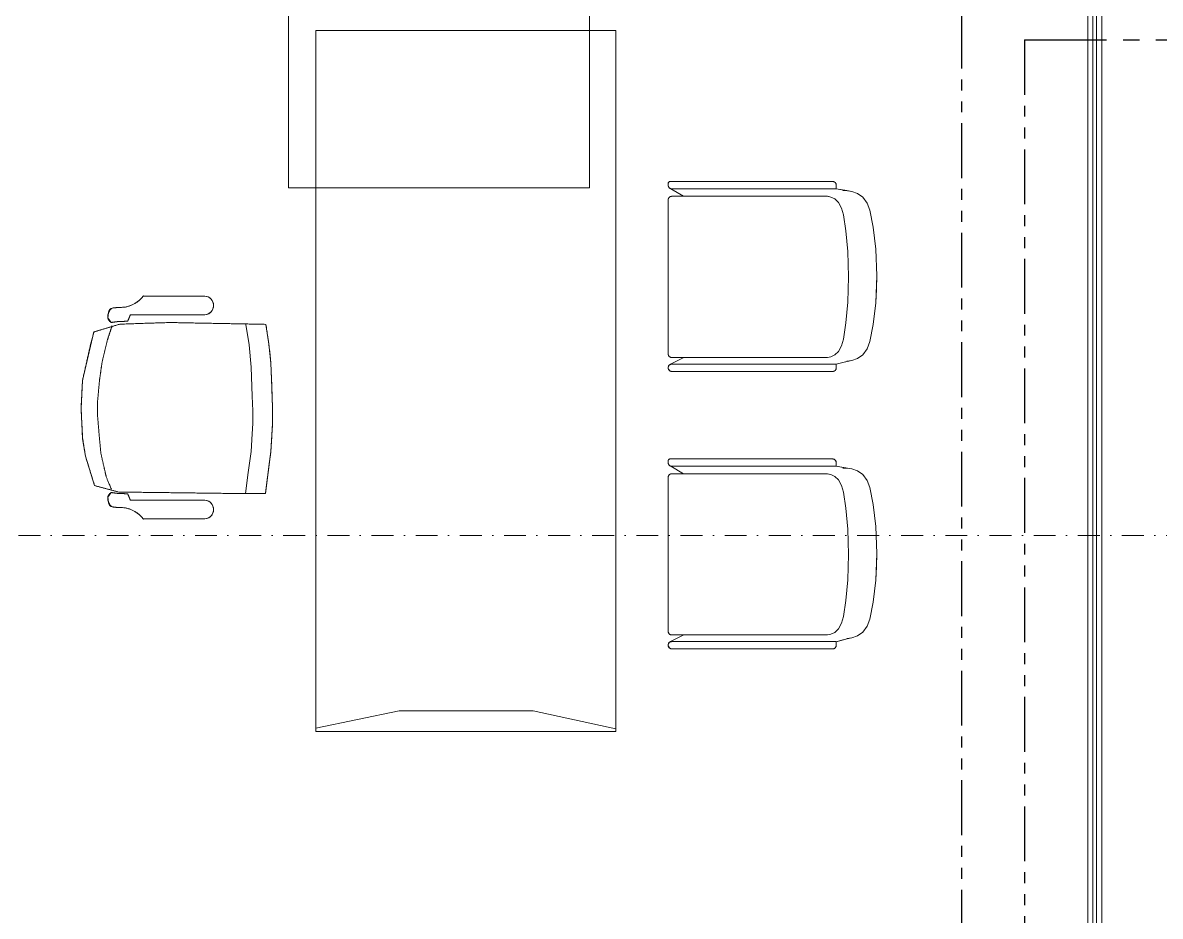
# Model space of a CAD drawing. Extents: x -1299 to 23780, y -3010 to 8106.
# Drawn here: x 7189.5 to 7514.2, y 1562.9 to 1817.9 of the extents above; entities that cross this region are included whole.
import ezdxf

# ---------------------------------------------------------------- set-up
doc = ezdxf.new("R2010")
doc.units = 0
doc.header["$LTSCALE"] = 25
doc.header["$MEASUREMENT"] = 0
for name, pattern in [('DASHDOT2', [0.5, 0.25, -0.125, 0, -0.125]), ('DOT2', [0.125, 0, -0.125]), ('HIDDEN', [0.375, 0.25, -0.125]), ('PHANTOM2', [1.25, 0.625, -0.125, 0.125, -0.125, 0.125, -0.125])]:
    doc.linetypes.add(name, pattern=pattern)
doc.layers.get('0').update_dxf_attribs({"color": 9, "lineweight": 9})
for name, color, linetype, lineweight in [('0 @ 1', 9, 'Continuous', 9), ('05', 9, 'Continuous', 9), ('06D', 9, 'Continuous', 9), ('10', 9, 'Continuous', 9), ('15', 9, 'Continuous', 9), ('20', 9, 'DOT2', 9), ('21', 9, 'Continuous', 9), ('35', 9, 'Continuous', 9), ('40', 9, 'Continuous', 9), ('E-KABLO', 7, 'Continuous', 30), ('E-MESH TAVAN', 1, 'Continuous', 30)]:
    doc.layers.add(name, color=color, linetype=linetype, lineweight=lineweight)
pattern_1 = [(225, (-604.72494, -2171.82614), (-0.0883883476, 0.0883883476), []), (135, (-604.72494, -2171.82614), (0.0883883476, 0.0883883476), [])]

# ---------------------------------------------------------------- blocks, each defined once
blk = doc.blocks.new('Group-32-1')
for p, q in [((384804.5736, 69159.3723), (384804.5735, 69159.3718)), ((384804.5738, 69159.3727), (384804.5736, 69159.3723)), ((384804.574, 69159.3732), (384804.5738, 69159.3727)), ((384804.5742, 69159.3736), (384804.574, 69159.3732)), ((384804.5745, 69159.374), (384804.5742, 69159.3736)), ((384804.5747, 69159.3745), (384804.5745, 69159.374)), ((384804.575, 69159.3749), (384804.5747, 69159.3745)), ((384804.5753, 69159.3752), (384804.575, 69159.3749)), ((384804.5756, 69159.3756), (384804.5753, 69159.3752)), ((384804.576, 69159.376), (384804.5756, 69159.3756)), ((384804.5763, 69159.3763), (384804.576, 69159.376)), ((384804.5767, 69159.3766), (384804.5763, 69159.3763)), ((384804.5771, 69159.3769), (384804.5767, 69159.3766)), ((384804.5775, 69159.3772), (384804.5771, 69159.3769)), ((384804.5779, 69159.3775), (384804.5775, 69159.3772)), ((384804.5783, 69159.3777), (384804.5779, 69159.3775)), ((384804.5788, 69159.3779), (384804.5783, 69159.3777)), ((384804.5792, 69159.3781), (384804.5788, 69159.3779)), ((384804.5797, 69159.3783), (384804.5792, 69159.3781)), ((384804.5801, 69159.3785), (384804.5797, 69159.3783)), ((384804.5806, 69159.3786), (384804.5801, 69159.3785)), ((384804.5811, 69159.3787), (384804.5806, 69159.3786)), ((384804.5816, 69159.3788), (384804.5811, 69159.3787)), ((384804.5821, 69159.3789), (384804.5816, 69159.3788)), ((384804.5825, 69159.3789), (384804.5821, 69159.3789)), ((384804.583, 69159.3789), (384804.5825, 69159.3789)), ((384805.023, 69159.3789), (384804.583, 69159.3789)), ((384805.0235, 69159.3789), (384805.023, 69159.3789)), ((384805.024, 69159.3789), (384805.0235, 69159.3789)), ((384805.0245, 69159.3788), (384805.024, 69159.3789)), ((384805.0249, 69159.3787), (384805.0245, 69159.3788)), ((384805.0254, 69159.3786), (384805.0249, 69159.3787)), ((384805.0259, 69159.3785), (384805.0254, 69159.3786)), ((384805.0264, 69159.3783), (384805.0259, 69159.3785)), ((384805.0268, 69159.3781), (384805.0264, 69159.3783)), ((384805.0273, 69159.3779), (384805.0268, 69159.3781)), ((384805.0277, 69159.3777), (384805.0273, 69159.3779)), ((384805.0281, 69159.3775), (384805.0277, 69159.3777)), ((384805.0285, 69159.3772), (384805.0281, 69159.3775)), ((384805.029, 69159.3769), (384805.0285, 69159.3772)), ((384805.0293, 69159.3766), (384805.029, 69159.3769)), ((384805.0297, 69159.3763), (384805.0293, 69159.3766)), ((384805.0301, 69159.376), (384805.0297, 69159.3763)), ((384805.0304, 69159.3756), (384805.0301, 69159.376)), ((384805.0307, 69159.3752), (384805.0304, 69159.3756)), ((384805.031, 69159.3749), (384805.0307, 69159.3752)), ((384805.0313, 69159.3745), (384805.031, 69159.3749)), ((384805.0316, 69159.374), (384805.0313, 69159.3745)), ((384805.0318, 69159.3736), (384805.0316, 69159.374)), ((384805.032, 69159.3732), (384805.0318, 69159.3736)), ((384805.0322, 69159.3727), (384805.032, 69159.3732)), ((384805.0324, 69159.3723), (384805.0322, 69159.3727)), ((384805.0326, 69159.3718), (384805.0324, 69159.3723)), ((384805.0521, 69159.3725), (384805.033, 69159.3345)), ((384804.5516, 69159.371), (384804.573, 69159.3356)), ((384804.5731, 69159.3699), (384804.573, 69159.3694)), ((384804.573, 69159.3694), (384804.573, 69159.3689)), ((384804.573, 69159.3689), (384804.573, 69158.9239)), ((384804.5732, 69159.3709), (384804.5731, 69159.3704)), ((384804.5731, 69159.3704), (384804.5731, 69159.3699)), ((384804.5733, 69159.3713), (384804.5732, 69159.3709)), ((384804.5735, 69159.3718), (384804.5733, 69159.3713)), ((384805.0327, 69159.3713), (384805.0326, 69159.3718)), ((384805.0328, 69159.3709), (384805.0327, 69159.3713)), ((384805.0329, 69159.3704), (384805.0328, 69159.3709)), ((384805.0329, 69159.3699), (384805.0329, 69159.3704)), ((384805.033, 69159.3694), (384805.0329, 69159.3699)), ((384805.033, 69159.3689), (384805.033, 69159.3694)), ((384805.033, 69158.9322), (384805.033, 69159.3689)), ((384805.033, 69158.9322), (384805.033, 69158.9322)), ((384804.5516, 69158.8992), (384804.558, 69158.8616)), ((384805.0524, 69158.8992), (384805.0423, 69158.8616))]:
    blk.add_line(p, q)
at = {"flags": 128}
for points in [[(384804.5309, 69158.9092), (384804.5309, 69158.9087), (384804.531, 69158.9082), (384804.531, 69158.9077), (384804.5311, 69158.9072), (384804.5312, 69158.9068), (384804.5314, 69158.9063), (384804.5315, 69158.9058), (384804.5317, 69158.9054), (384804.5319, 69158.9049), (384804.5321, 69158.9045), (384804.5324, 69158.904), (384804.5326, 69158.9036), (384804.5329, 69158.9032), (384804.5332, 69158.9028), (384804.5335, 69158.9025), (384804.5339, 69158.9021), (384804.5342, 69158.9018), (384804.5346, 69158.9015), (384804.535, 69158.9012), (384804.5354, 69158.9009), (384804.5358, 69158.9006), (384804.5362, 69158.9004), (384804.5367, 69158.9001), (384804.5371, 69158.8999), (384804.5376, 69158.8998), (384804.538, 69158.8996), (384804.5385, 69158.8995), (384804.539, 69158.8994), (384804.5395, 69158.8993), (384804.54, 69158.8992), (384804.5404, 69158.8992), (384804.5409, 69158.8992), (384804.5516, 69158.8992), (384804.5516, 69159.3689), (384804.5516, 69159.3694), (384804.5516, 69159.3699), (384804.5515, 69159.3704), (384804.5515, 69159.3709), (384804.5513, 69159.3713), (384804.5512, 69159.3718), (384804.5511, 69159.3723), (384804.5509, 69159.3727), (384804.5507, 69159.3732), (384804.5505, 69159.3736), (384804.5502, 69159.374), (384804.55, 69159.3745), (384804.5497, 69159.3749), (384804.5494, 69159.3752), (384804.5491, 69159.3756), (384804.5487, 69159.376), (384804.5484, 69159.3763), (384804.548, 69159.3766), (384804.5476, 69159.3769), (384804.5472, 69159.3772), (384804.5468, 69159.3775), (384804.5464, 69159.3777), (384804.5459, 69159.3779), (384804.5455, 69159.3781), (384804.545, 69159.3783), (384804.5445, 69159.3785), (384804.5441, 69159.3786), (384804.5436, 69159.3787), (384804.5431, 69159.3788), (384804.5426, 69159.3789), (384804.5421, 69159.3789), (384804.5416, 69159.3789), (384804.5359, 69159.3789), (384804.5357, 69159.3789), (384804.5354, 69159.3789), (384804.5352, 69159.3788), (384804.535, 69159.3788), (384804.5347, 69159.3788), (384804.5345, 69159.3787), (384804.5343, 69159.3786), (384804.534, 69159.3785), (384804.5338, 69159.3784), (384804.5336, 69159.3783), (384804.5334, 69159.3782), (384804.5332, 69159.3781), (384804.533, 69159.3779), (384804.5328, 69159.3778), (384804.5326, 69159.3776), (384804.5324, 69159.3774), (384804.5322, 69159.3773), (384804.5321, 69159.3771), (384804.5319, 69159.3769), (384804.5318, 69159.3767), (384804.5316, 69159.3765), (384804.5315, 69159.3763), (384804.5314, 69159.376), (384804.5313, 69159.3758), (384804.5312, 69159.3756), (384804.5312, 69159.3754), (384804.5311, 69159.3751), (384804.531, 69159.3749), (384804.531, 69159.3746), (384804.531, 69159.3744), (384804.5309, 69159.3741), (384804.5309, 69159.3739), (384804.5309, 69158.9092)], [(384805.0521, 69158.8992), (384805.0628, 69158.8992), (384805.0633, 69158.8992), (384805.0638, 69158.8992), (384805.0642, 69158.8993), (384805.0647, 69158.8994), (384805.0652, 69158.8995), (384805.0657, 69158.8996), (384805.0661, 69158.8998), (384805.0666, 69158.8999), (384805.0671, 69158.9001), (384805.0675, 69158.9004), (384805.0679, 69158.9006), (384805.0683, 69158.9009), (384805.0687, 69158.9012), (384805.0691, 69158.9015), (384805.0695, 69158.9018), (384805.0698, 69158.9021), (384805.0702, 69158.9025), (384805.0705, 69158.9028), (384805.0708, 69158.9032), (384805.0711, 69158.9036), (384805.0714, 69158.904), (384805.0716, 69158.9045), (384805.0718, 69158.9049), (384805.072, 69158.9054), (384805.0722, 69158.9058), (384805.0723, 69158.9063), (384805.0725, 69158.9068), (384805.0726, 69158.9072), (384805.0727, 69158.9077), (384805.0727, 69158.9082), (384805.0728, 69158.9087), (384805.0728, 69158.9092), (384805.0728, 69159.3689), (384805.0728, 69159.3694), (384805.0727, 69159.3699), (384805.0727, 69159.3704), (384805.0726, 69159.3709), (384805.0725, 69159.3713), (384805.0723, 69159.3718), (384805.0722, 69159.3723), (384805.072, 69159.3727), (384805.0718, 69159.3732), (384805.0716, 69159.3736), (384805.0714, 69159.374), (384805.0711, 69159.3745), (384805.0708, 69159.3749), (384805.0705, 69159.3752), (384805.0702, 69159.3756), (384805.0698, 69159.376), (384805.0695, 69159.3763), (384805.0691, 69159.3766), (384805.0687, 69159.3769), (384805.0683, 69159.3772), (384805.0679, 69159.3775), (384805.0675, 69159.3777), (384805.0671, 69159.3779), (384805.0666, 69159.3781), (384805.0661, 69159.3783), (384805.0657, 69159.3785), (384805.0652, 69159.3786), (384805.0647, 69159.3787), (384805.0642, 69159.3788), (384805.0638, 69159.3789), (384805.0633, 69159.3789), (384805.0628, 69159.3789), (384805.0621, 69159.3789), (384805.0616, 69159.3789), (384805.0611, 69159.3789), (384805.0606, 69159.3788), (384805.0601, 69159.3787), (384805.0596, 69159.3786), (384805.0592, 69159.3785), (384805.0587, 69159.3783), (384805.0582, 69159.3781), (384805.0578, 69159.3779), (384805.0574, 69159.3777), (384805.0569, 69159.3775), (384805.0565, 69159.3772), (384805.0561, 69159.3769), (384805.0557, 69159.3766), (384805.0554, 69159.3763), (384805.055, 69159.376), (384805.0547, 69159.3756), (384805.0543, 69159.3752), (384805.054, 69159.3749), (384805.0538, 69159.3745), (384805.0535, 69159.374), (384805.0533, 69159.3736), (384805.053, 69159.3732), (384805.0528, 69159.3727), (384805.0527, 69159.3723), (384805.0525, 69159.3718), (384805.0524, 69159.3713), (384805.0523, 69159.3709), (384805.0522, 69159.3704), (384805.0521, 69159.3699), (384805.0521, 69159.3694), (384805.0521, 69159.3689), (384805.0521, 69158.8992)]]:
    blk.add_lwpolyline(points, close=True, dxfattribs=at)
for points in [[(384804.5309, 69158.9092, 0.414214), (384804.5409, 69158.8992), (384804.5516, 69158.8992), (384804.5516, 69159.3689, 0.414214), (384804.5416, 69159.3789), (384804.5359, 69159.3789, 0.414214), (384804.5309, 69159.3739)], [(384805.0521, 69158.8992), (384805.0628, 69158.8992, 0.414214), (384805.0728, 69158.9092), (384805.0728, 69159.3689, 0.414214), (384805.0628, 69159.3789), (384805.0621, 69159.3789, 0.414214), (384805.0521, 69159.3689)]]:
    blk.add_lwpolyline(points, format="xyb", close=True, dxfattribs=at)
blk.add_lwpolyline([(384805.033, 69158.9322), (384805.033, 69159.3689, 0.414214), (384805.023, 69159.3789), (384804.583, 69159.3789, 0.414214), (384804.573, 69159.3689), (384804.573, 69158.9239), (384804.5738, 69158.9202)], format="xyb", dxfattribs=at)
for points in [[(384804.573, 69158.9322), (384804.573, 69158.9239), (384804.5752, 69158.9142), (384804.5804, 69158.903), (384804.5903, 69158.8926), (384804.6064, 69158.8839), (384804.6258, 69158.8783), (384804.6716, 69158.8721), (384804.7307, 69158.8665), (384804.803, 69158.8644)], [(384805.033, 69158.9322), (384805.033, 69158.9239), (384805.0308, 69158.9142), (384805.0256, 69158.903), (384805.0157, 69158.8926), (384804.9996, 69158.8839), (384804.9803, 69158.8783), (384804.9344, 69158.8721), (384804.8753, 69158.8665), (384804.803, 69158.8644)], [(384804.5569, 69158.8806), (384804.5569, 69158.8686), (384804.5592, 69158.8546), (384804.5647, 69158.8386), (384804.5752, 69158.8236), (384804.5922, 69158.8111), (384804.6127, 69158.8031), (384804.6612, 69158.7941), (384804.7237, 69158.7861), (384804.8002, 69158.7831)], [(384805.0434, 69158.8658), (384805.0434, 69158.8686), (384805.0412, 69158.8546), (384805.0357, 69158.8386), (384805.0252, 69158.8236), (384805.0082, 69158.8111), (384804.9877, 69158.8031), (384804.9392, 69158.7941), (384804.8767, 69158.7861), (384804.8002, 69158.7831)]]:
    blk.add_lwpolyline(points, dxfattribs=at)
at = {"layer": '40'}
blk.add_lwpolyline([(384805.023, 69159.3789), (384804.583, 69159.3789, 0.414214), (384804.573, 69159.3689), (384804.573, 69159.3366), (384804.573, 69159.3356), (384804.5516, 69159.371), (384804.551, 69159.3725, 0.309775), (384804.5416, 69159.3789), (384804.5359, 69159.3789, 0.413784), (384804.5309, 69159.3739), (384804.5309, 69158.9092, 0.414214), (384804.5409, 69158.8992), (384804.5516, 69158.8992), (384804.5569, 69158.8686), (384804.5592, 69158.8546), (384804.5647, 69158.8386), (384804.5752, 69158.8236), (384804.5922, 69158.8111), (384804.6127, 69158.8031), (384804.6612, 69158.7941), (384804.7237, 69158.7861), (384804.8002, 69158.7831), (384804.8384, 69158.7846), (384804.8767, 69158.7861), (384804.9392, 69158.7941), (384804.9877, 69158.8031), (384805.0082, 69158.8111), (384805.0252, 69158.8236), (384805.0357, 69158.8386), (384805.0412, 69158.8546), (384805.0473, 69158.8804), (384805.0524, 69158.8992), (384805.0628, 69158.8992, 0.414214), (384805.0728, 69158.9092), (384805.0728, 69159.3689, 0.781144), (384805.0521, 69159.3725), (384805.033, 69159.3345), (384805.033, 69159.3689, 0.407263), (384805.0232, 69159.3789)], format="xyb", close=True, dxfattribs=at)
blk = doc.blocks.new('Group-258-1')
at = {"linetype": 'Continuous'}
for p, q in [((384800.0983, 69164.505), (384800.0936, 69164.5084)), ((384800.71, 69164.505), (384800.7146, 69164.5084)), ((384800.2257, 69164.3995), (384800.1668, 69164.4084)), ((384800.6491, 69164.4097), (384800.5895, 69164.4019)), ((384800.2892, 69164.3936), (384800.2257, 69164.3995)), ((384800.3717, 69164.3904), (384800.2892, 69164.3936)), ((384800.4137, 69164.389), (384800.3717, 69164.3904)), ((384800.4502, 69164.389), (384800.4137, 69164.389)), ((384800.4792, 69164.3908), (384800.4502, 69164.389)), ((384800.5299, 69164.394), (384800.4792, 69164.3908)), ((384800.5895, 69164.4019), (384800.5299, 69164.394))]:
    blk.add_line(p, q, dxfattribs=at)
at = {"linetype": 'Continuous', "flags": 128}
for points in [[(384800.0862, 69164.6997), (384800.0862, 69164.6409), (384800.0862, 69164.6409)], [(384800.722, 69164.6997), (384800.722, 69164.6409), (384800.722, 69164.6409)], [(384800.0862, 69164.6409), (384800.0862, 69164.5259), (384800.0862, 69164.6409)], [(384800.1395, 69164.5259), (384800.1395, 69164.6409), (384800.1395, 69164.6409)], [(384800.6687, 69164.5259), (384800.6687, 69164.6409), (384800.6687, 69164.6409)], [(384800.722, 69164.6409), (384800.722, 69164.5259), (384800.722, 69164.6409)], [(384800.0862, 69164.5259), (384800.0862, 69164.5259), (384800.087, 69164.52)], [(384800.0862, 69164.5259), (384800.087, 69164.52), (384800.087, 69164.52)], [(384800.087, 69164.52), (384800.087, 69164.52), (384800.0892, 69164.5143)], [(384800.087, 69164.52), (384800.0892, 69164.5143), (384800.0892, 69164.5143)], [(384800.0892, 69164.5143), (384800.0892, 69164.5143), (384800.0929, 69164.5094)], [(384800.0892, 69164.5143), (384800.0936, 69164.5084), (384800.0929, 69164.5094)], [(384800.0977, 69164.5054), (384800.0977, 69164.5054), (384800.1034, 69164.5026)], [(384800.0977, 69164.5054), (384800.1034, 69164.5026), (384800.1034, 69164.5026)], [(384800.1223, 69164.5026), (384800.1223, 69164.5026), (384800.128, 69164.5054)], [(384800.1223, 69164.5026), (384800.128, 69164.5054), (384800.128, 69164.5054)], [(384800.128, 69164.5054), (384800.128, 69164.5054), (384800.1328, 69164.5094)], [(384800.128, 69164.5054), (384800.1328, 69164.5094), (384800.1328, 69164.5094)], [(384800.1328, 69164.5094), (384800.1328, 69164.5094), (384800.1365, 69164.5143)], [(384800.1328, 69164.5094), (384800.1365, 69164.5143), (384800.1365, 69164.5143)], [(384800.1365, 69164.5143), (384800.1365, 69164.5143), (384800.1387, 69164.52)], [(384800.1365, 69164.5143), (384800.1387, 69164.52), (384800.1387, 69164.52)], [(384800.1387, 69164.52), (384800.1387, 69164.52), (384800.1395, 69164.5259)], [(384800.1387, 69164.52), (384800.1395, 69164.5259), (384800.1395, 69164.5259)], [(384800.6695, 69164.52), (384800.6695, 69164.52), (384800.6687, 69164.5259)], [(384800.6695, 69164.52), (384800.6687, 69164.5259), (384800.6687, 69164.5259)], [(384800.6718, 69164.5143), (384800.6718, 69164.5143), (384800.6695, 69164.52)], [(384800.6718, 69164.5143), (384800.6695, 69164.52), (384800.6695, 69164.52)], [(384800.6754, 69164.5094), (384800.6754, 69164.5094), (384800.6718, 69164.5143)], [(384800.6754, 69164.5094), (384800.6718, 69164.5143), (384800.6718, 69164.5143)], [(384800.6802, 69164.5054), (384800.6802, 69164.5054), (384800.6754, 69164.5094)], [(384800.6802, 69164.5054), (384800.6754, 69164.5094), (384800.6754, 69164.5094)], [(384800.6859, 69164.5026), (384800.6859, 69164.5026), (384800.6802, 69164.5054)], [(384800.6859, 69164.5026), (384800.6802, 69164.5054), (384800.6802, 69164.5054)], [(384800.7105, 69164.5054), (384800.7105, 69164.5054), (384800.7048, 69164.5026)], [(384800.7105, 69164.5054), (384800.7048, 69164.5026), (384800.7048, 69164.5026)], [(384800.719, 69164.5143), (384800.7146, 69164.5084), (384800.7153, 69164.5094)], [(384800.719, 69164.5143), (384800.719, 69164.5143), (384800.7153, 69164.5094)], [(384800.7213, 69164.52), (384800.7213, 69164.52), (384800.719, 69164.5143)], [(384800.7213, 69164.52), (384800.719, 69164.5143), (384800.719, 69164.5143)], [(384800.722, 69164.5259), (384800.722, 69164.5259), (384800.7213, 69164.52)], [(384800.722, 69164.5259), (384800.7213, 69164.52), (384800.7213, 69164.52)], [(384800.1034, 69164.5026), (384800.1034, 69164.5026), (384800.1096, 69164.5011)], [(384800.1034, 69164.5026), (384800.1096, 69164.5011), (384800.1096, 69164.5011)], [(384800.1096, 69164.5011), (384800.1096, 69164.5011), (384800.1161, 69164.5011)], [(384800.1096, 69164.5011), (384800.1161, 69164.5011), (384800.1161, 69164.5011)], [(384800.1161, 69164.5011), (384800.1161, 69164.5011), (384800.1223, 69164.5026)], [(384800.1161, 69164.5011), (384800.1223, 69164.5026), (384800.1223, 69164.5026)], [(384800.6922, 69164.5011), (384800.6922, 69164.5011), (384800.6859, 69164.5026)], [(384800.6922, 69164.5011), (384800.6859, 69164.5026), (384800.6859, 69164.5026)], [(384800.6986, 69164.5011), (384800.6986, 69164.5011), (384800.6922, 69164.5011)], [(384800.6986, 69164.5011), (384800.6922, 69164.5011), (384800.6922, 69164.5011)], [(384800.7048, 69164.5026), (384800.7048, 69164.5026), (384800.6986, 69164.5011)], [(384800.7048, 69164.5026), (384800.6986, 69164.5011), (384800.6986, 69164.5011)]]:
    blk.add_lwpolyline(points, close=True, dxfattribs=at)
at = {"linetype": 'Continuous'}
for points in [[(384800.3272, 69164.8751), (384800.2792, 69164.8644), (384800.2312, 69164.8536)], [(384800.4074, 69164.8792), (384800.3673, 69164.8772), (384800.3272, 69164.8751)], [(384800.4932, 69164.8746), (384800.4503, 69164.8769), (384800.4074, 69164.8792)], [(384800.5432, 69164.8666), (384800.5182, 69164.8706), (384800.4932, 69164.8746)], [(384800.6271, 69164.8405), (384800.5851, 69164.8535), (384800.5432, 69164.8666)], [(384800.1886, 69164.8426), (384800.1775, 69164.8055), (384800.1663, 69164.7685)], [(384800.2312, 69164.8536), (384800.2099, 69164.8481), (384800.1886, 69164.8426)], [(384800.3841, 69164.8318), (384800.3546, 69164.8291), (384800.3252, 69164.8264)], [(384800.4307, 69164.8318), (384800.4074, 69164.8318), (384800.3841, 69164.8318)], [(384800.4872, 69164.8271), (384800.4589, 69164.8295), (384800.4307, 69164.8318)], [(384800.6454, 69164.7717), (384800.6363, 69164.8061), (384800.6271, 69164.8405)], [(384800.1182, 69164.7571), (384800.1184, 69164.788), (384800.1261, 69164.8013), (384800.1481, 69164.8026)], [(384800.1481, 69164.8026), (384800.1523, 69164.8031), (384800.1616, 69164.7937)], [(384800.2113, 69164.8039), (384800.1911, 69164.7972), (384800.1708, 69164.7905)], [(384800.2746, 69164.8191), (384800.2429, 69164.8115), (384800.2113, 69164.8039)], [(384800.3252, 69164.8264), (384800.2999, 69164.8227), (384800.2746, 69164.8191)], [(384800.5356, 69164.8225), (384800.5114, 69164.8248), (384800.4872, 69164.8271)], [(384800.5919, 69164.8096), (384800.5638, 69164.8161), (384800.5356, 69164.8225)], [(384800.637, 69164.7924), (384800.6046, 69164.8075), (384800.5919, 69164.8096)], [(384800.6601, 69164.8026), (384800.656, 69164.8031), (384800.6466, 69164.7937)], [(384800.69, 69164.7571), (384800.6898, 69164.788), (384800.6822, 69164.8013), (384800.6601, 69164.8026)], [(384800.1585, 69164.7715), (384800.1583, 69164.7588), (384800.158, 69164.7461)], [(384800.1616, 69164.7937), (384800.1601, 69164.7826), (384800.1585, 69164.7715)], [(384800.1663, 69164.7685), (384800.1639, 69164.6975), (384800.1616, 69164.6266)], [(384800.6491, 69164.4746), (384800.6472, 69164.6232), (384800.6454, 69164.7717)], [(384800.6466, 69164.7937), (384800.6482, 69164.7826), (384800.6497, 69164.7715)], [(384800.6497, 69164.7715), (384800.65, 69164.7588), (384800.6502, 69164.7461)], [(384800.0854, 69164.7011), (384800.1126, 69164.7212), (384800.1182, 69164.7571)], [(384800.158, 69164.7461), (384800.1488, 69164.7423), (384800.1395, 69164.7385)], [(384800.1395, 69164.7385), (384800.1395, 69164.6897), (384800.1395, 69164.6409)], [(384800.6502, 69164.7461), (384800.6595, 69164.7423), (384800.6687, 69164.7385)], [(384800.6687, 69164.7385), (384800.6687, 69164.6897), (384800.6687, 69164.6409)], [(384800.7229, 69164.7011), (384800.6957, 69164.7212), (384800.69, 69164.7571)], [(384800.1616, 69164.6266), (384800.1642, 69164.4892), (384800.1668, 69164.3518)], [(384800.6491, 69164.3531), (384800.6491, 69164.4138), (384800.6491, 69164.4746)], [(384800.1668, 69164.3518), (384800.2302, 69164.3409), (384800.278, 69164.3374)], [(384800.5299, 69164.3374), (384800.5895, 69164.3452), (384800.6491, 69164.3531)], [(384800.278, 69164.3374), (384800.3427, 69164.3349), (384800.4074, 69164.3324)], [(384800.4074, 69164.3324), (384800.4288, 69164.3324), (384800.4502, 69164.3324)], [(384800.4502, 69164.3324), (384800.4901, 69164.3349), (384800.5299, 69164.3374)]]:
    blk.add_open_spline(points, degree=2, dxfattribs=at)
at = {"layer": '40'}
blk.add_lwpolyline([(384800.6491, 69164.3531), (384800.5895, 69164.3452), (384800.5299, 69164.3374), (384800.4502, 69164.3324), (384800.4074, 69164.3324), (384800.3427, 69164.3349), (384800.278, 69164.3374), (384800.2222, 69164.3433), (384800.1668, 69164.3518), (384800.1642, 69164.4892), (384800.1616, 69164.6266), (384800.1639, 69164.6975), (384800.1663, 69164.7685), (384800.1732, 69164.7913), (384800.1886, 69164.8426), (384800.3272, 69164.8751), (384800.4074, 69164.8792), (384800.4932, 69164.8746), (384800.5432, 69164.8666), (384800.6271, 69164.8405), (384800.6454, 69164.7717), (384800.6472, 69164.6232), (384800.6491, 69164.4746), (384800.6491, 69164.4097)], close=True, dxfattribs=at)
for points in [[(384800.1395, 69164.7385), (384800.158, 69164.7461), (384800.1583, 69164.7588), (384800.1585, 69164.7715), (384800.1616, 69164.7937), (384800.1481, 69164.8026, 0.293897), (384800.1206, 69164.7899), (384800.1182, 69164.7571, -0.205), (384800.0854, 69164.7011), (384800.0862, 69164.6997), (384800.0862, 69164.5259, 0.937941), (384800.1395, 69164.5259)], [(384800.6687, 69164.7385), (384800.6502, 69164.7461), (384800.65, 69164.7588), (384800.6497, 69164.7715), (384800.6466, 69164.7937), (384800.6601, 69164.8026, -0.293897), (384800.6877, 69164.7899), (384800.69, 69164.7571, 0.205), (384800.7229, 69164.7011), (384800.722, 69164.6997), (384800.722, 69164.5259, -0.937941), (384800.6687, 69164.5259)]]:
    blk.add_lwpolyline(points, format="xyb", close=True, dxfattribs=at)
blk = doc.blocks.new('p-ma-audi')
for p, q in [((-7.57, 155.19), (-7.57, 200)), ((-85.7, 155.19), (-7.57, 155.19))]:
    blk.add_line(p, q)
at = {"flags": 128}
for points in [[(-7.57, 200), (-7.57, 214.96), (-93.45, 214.96), (-93.45, 155.19), (-85.7, 155.19)], [(-85.7, 0.04), (-85.7, 0.94), (-61.93, 5.88), (-23.62, 5.88), (0, 0.73), (0, 0), (-85.67, 0)]]:
    blk.add_lwpolyline(points, dxfattribs=at)
for points in [[(-85.7, 200), (-85.7, 0), (0, 0), (0, 200), (-85.7, 200)], [(-85.7, 200), (-85.7, 0), (0, 0), (0, 200)]]:
    blk.add_lwpolyline(points, close=True, dxfattribs=at)
blk = doc.blocks.new('p-strahle-alüminyumdoğramaprofili')
at = {"layer": '10'}
h = blk.add_hatch(dxfattribs=at)
h.set_pattern_fill('NET', color=256, angle=315, style=0)
h.set_pattern_definition(pattern_1)
h.paths.add_polyline_path([(-4.62, 2.65), (-4.68, 2.65), (-4.72, 2.75), (-4.72, 2.8), (-4.69, 2.8), (-4.69, 2.92), (-4.98, 2.92), (-4.98, 2.8), (-4.95, 2.8), (-4.99, 2.65), (-5.08, 2.66), (-5.25, 2.28), (-5.14, 2.28), (-5.14, 2.33), (-4.98, 2.52, 0.2599), (-4.9, 2.28), (-4.66, 2.28, 0.382682)])
h.paths.add_polyline_path([(-4.86, 2.52), (-4.67, 2.52, -2.16717)], flags=16)
h = blk.add_hatch(dxfattribs=at)
h.set_pattern_fill('NET', color=256, angle=315, style=0)
h.set_pattern_definition(pattern_1)
h.paths.add_polyline_path([(-4.62, 0.88), (-4.68, 0.88), (-4.72, 0.77), (-4.72, 0.73), (-4.69, 0.73), (-4.69, 0.6), (-4.98, 0.6), (-4.98, 0.73), (-4.95, 0.73), (-4.99, 0.88), (-5.08, 0.87), (-5.25, 1.24), (-5.14, 1.24), (-5.14, 1.2), (-4.98, 1.01, -0.2599), (-4.9, 1.24), (-4.66, 1.24, -0.382682)])
h.paths.add_polyline_path([(-4.86, 1), (-4.67, 1, 2.16717)], flags=16)
h = blk.add_hatch(dxfattribs=at)
h.set_pattern_fill('NET', color=256, angle=315, style=0)
h.set_pattern_definition([(225, (-608.45214, -2173.53612), (-0.0883883476, 0.0883883476), []), (135, (-608.45214, -2173.53612), (0.0883883476, 0.0883883476), [])])
h.paths.add_polyline_path([(-3.45, 2.28), (-3.45, 2.57), (-4.49, 2.57), (-4.49, 2.28)])
h = blk.add_hatch(dxfattribs=at)
h.set_pattern_fill('NET', color=256, angle=315, style=0)
h.set_pattern_definition([(225, (-608.45214, -2180.04526), (-0.0883883476, 0.0883883476), []), (135, (-608.45214, -2180.04526), (0.0883883476, 0.0883883476), [])])
h.paths.add_polyline_path([(-3.45, 0.93), (-3.45, 1.24), (-4.49, 1.24), (-4.49, 0.93)])
h = blk.add_hatch(dxfattribs=at)
h.set_pattern_fill('NET', color=256, angle=315, style=0)
h.set_pattern_definition([(225, (-629.50454, -2177.58922), (-0.0883883476, 0.0883883476), []), (135, (-629.50454, -2177.58922), (0.0883883476, 0.0883883476), [])])
h.paths.add_polyline_path([(0, 0.68), (0, 1.75), (-0.18, 1.75), (-0.18, 0.68)])
for points in [[(-4.92, 3.6), (-4.92, 3.16), (-4.61, 3.16), (-4.61, 2.87), (-4.52, 2.87), (-4.62, 2.65), (-4.68, 2.65), (-4.72, 2.75), (-4.72, 2.8), (-4.69, 2.8), (-4.69, 3.05), (-4.98, 3.05), (-4.98, 2.8), (-4.95, 2.8), (-4.99, 2.65), (-5.08, 2.66), (-5.07, 3.76), (-0.11, 3.76)], [(-5.08, 2.66), (-5.25, 2.28)], [(-5.09, 0.88), (-5.25, 1.24)], [(-4.98, 2.52), (-5.14, 2.33), (-5.14, 2.28)], [(-4.98, 1.01), (-5.14, 1.2), (-5.14, 1.24)], [(-4.69, 2.92), (-4.98, 2.92)], [(-4.71, 0.6), (-4.98, 0.6)], [(-2.83, 0.2), (-2.67, 0.2), (-2.67, -0.04), (-4.87, -0.04), (-4.87, 0.19), (-4.57, 0.19), (-4.57, 0.73), (-2.67, 0.73)], [(-4.52, 2.87), (-4.49, 2.87), (-4.49, 2.26)], [(-4.49, 0.93), (-4.49, 0.93), (-4.49, 1.26)], [(-3.45, 2.26), (-3.45, 2.57)], [(-3.45, 1.26), (-3.45, 0.93)], [(-2.08, 0.93), (-2.08, 2.57)], [(-0.18, 0.68), (0, 0.68), (0, 1.75)], [(-0.18, 1.75), (0, 1.75)]]:
    blk.add_lwpolyline(points, dxfattribs=at)
for points in [[(-0.57, 3.26), (-0.57, 3.62), (-4.89, 3.62), (-4.89, 3.65, 0.561743), (-4.97, 3.66, 0.595966), (-4.92, 3.6, -2.204878)], [(-4.61, 2.87), (-4.49, 3.45, -0.833203), (-4.18, 3.44, -0.447088)], [(-4.18, 3.44), (-4.18, 2.99, 0.414214), (-4.07, 2.89), (-0.82, 2.89), (-0.82, 3.62)], [(-0.11, 3.76), (-0.11, 3.62), (-0.45, 3.62), (-0.45, 3.14, -1), (-0.66, 3.14)], [(-0.66, 3.14, -0.305404), (-0.57, 3.26, -5.773092)], [(-4.67, 2.52), (-4.86, 2.52, 1)], [(-4.67, 1), (-4.86, 1, -1)], [(-4.49, 2.57), (-1.23, 2.57, -0.414214), (-0.9, 2.25), (-0.9, 1.22)], [(-2.67, 0.73), (-2.67, 0.32), (-2.83, 0.32, 1), (-2.83, 0.2, -1)]]:
    blk.add_lwpolyline(points, format="xyb", dxfattribs=at)
for points in [[(-0.18, 2.74), (-0.18, 2.21), (0, 2.21), (0, 2.08), (-0.18, 2.08), (-0.18, 0.43), (0, 0.43), (0, 0), (-0.12, 0), (-0.12, -0.24), (-5.09, -0.24), (-5.09, 0.88), (-4.98, 0.88), (-4.94, 0.7), (-4.99, 0.7), (-4.99, 0.33), (-4.71, 0.33), (-4.71, 0.88), (-4.56, 0.88), (-4.52, 0.93), (-1.28, 0.93), (-1.2, 1.22), (-0.9, 1.22), (-0.9, 0.62), (-0.58, 0.62), (-0.58, 2.74)], [(-2.03, 0.78), (-1.35, 0.78), (-1.35, 0.08), (-1.28, 0.04), (-1.28, -0.04), (-2.09, -0.04), (-2.09, 0.1), (-2.03, 0.15)]]:
    blk.add_lwpolyline(points, close=True, dxfattribs=at)
for centre, radius, start, end in [((-4.73, 2.47), 0.253, 168.6676, 234.1258), ((-4.73, 1.06), 0.253, 125.8742, 191.3324), ((-4.77, 2.44), 0.125, 139.5402, 40.4598), ((-4.77, 1.08), 0.125, 319.5402, 220.4598), ((-4.84, 2.48), 0.273, 305.9738, 36.4289), ((-4.84, 1.04), 0.273, 323.5711, 54.0262)]:
    blk.add_arc(centre, radius, start, end, dxfattribs=at)
blk = doc.blocks.new('*U388')
at = {"layer": '06D'}
for points in [[(4.95, 4), (369.1, 4)], [(4.95, 0), (369.09, 0)]]:
    blk.add_lwpolyline(points, dxfattribs=at)
at = {"layer": '15'}
for points in [[(1.96, 2.5), (372.09, 2.5)], [(372.09, 1.5), (1.96, 1.5)]]:
    blk.add_lwpolyline(points, dxfattribs=at)
at = {"layer": '0 @ 1', "linetype": 'Continuous', "xscale": -1}
blk.add_blockref('p-strahle-alüminyumdoğramaprofili', (-0.12, 0.24), dxfattribs=at)
at = {"layer": '0 @ 1', "linetype": 'Continuous'}
blk.add_blockref('p-strahle-alüminyumdoğramaprofili', (374.17, 0.24), dxfattribs=at)

msp = doc.modelspace()

# ---------------------------------------------------------------- linework, layer by layer
at = {"layer": '20', "linetype": 'HIDDEN', "lineweight": 0}
for points in [[(7497.5, 1433.22, -0.101512), (9968.66, 2228.47, -0.101512)], [(7129.5, 979.76, -0.152644), (10705.5, 2076.19, -0.10573)]]:
    msp.add_lwpolyline(points, format="xyb", dxfattribs=at)
at = {"layer": '21', "linetype": 'DASHDOT2'}
msp.add_lwpolyline([(6835.48, 1671.62), (10934.42, 1671.62)], dxfattribs=at)
at = {"layer": '35'}
msp.add_lwpolyline([(10004.84, 1897.89, 0.099521), (7703.07, 1167.17), (7703.07, 1167.17), (7647.15, 1268.13, 0.006902), (7497.58, 1182.57), (7497.58, 1835), (7909.5, 1835), (7909.5, 2075), (7894.5, 2075), (7894.5, 2325), (7909.5, 2325), (7909.5, 2483.5), (7895.44, 2489.8), (7892.5, 2489.8), (7892.5, 2570.2), (7895.5, 2570.2), (7909.5, 2576.5), (7909.5, 2652), (7890.5, 2652), (7890.5, 2768), (7909.5, 2768), (7909.5, 2803), (8525.5, 2803)], format="xyb", dxfattribs=at)
msp.add_lwpolyline([(7497.5, 1835), (7497.5, 1182.71), (7497.58, 1182.57, 0.017498), (7129.5, 947.48), (7129.5, 1835)], format="xyb", close=True, dxfattribs=at)
at = {"layer": 'E-KABLO', "color": 6, "linetype": 'PHANTOM2', "ltscale": 1.5}
msp.add_line((7475.46, 1813), (7924.66, 1813), dxfattribs=at)
at = {"layer": 'E-MESH TAVAN', "color": 6, "linetype": 'PHANTOM2'}
for p, q in [((7457.43, 1820.48), (7457.43, 1474.66)), ((7475.46, 1813), (7475.46, 1465.5))]:
    msp.add_line(p, q, dxfattribs=at)

# ---------------------------------------------------------------- block references
at = {"linetype": 'Continuous', "xscale": -1, "rotation": 90}
msp.add_blockref('*U388', (7497.5, 1835), dxfattribs=at)
at = {"layer": '05', "color": 7}
msp.add_blockref('p-ma-audi', (7358.84, 1615.66), dxfattribs=at)
at = {"layer": '05', "color": 7, "extrusion": (0, 0, -1), "xscale": 100, "yscale": 100, "zscale": -100, "rotation": 270}
for name, p in [('Group-32-1', (-6923311.64, 38482225.69)), ('Group-258-1', (-6923694.06, 38481748.53)), ('Group-32-1', (-6923311.64, 38482146.51))]:
    msp.add_blockref(name, p, dxfattribs=at)

doc.saveas('drawing.dxf')
